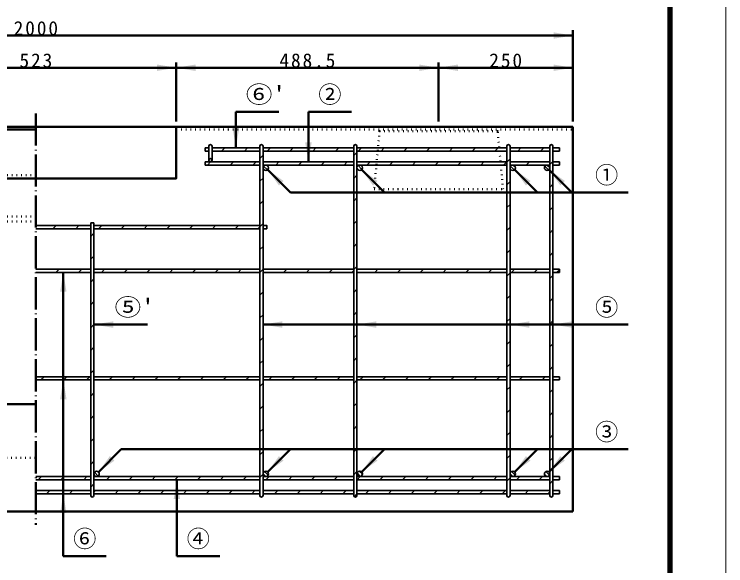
# Model space of a CAD drawing. Units: millimetres, scale not verified. Extents: x -2102 to 2102, y -1485 to 1485.
# Drawn here: x 777 to 2102, y -715 to 311 of the extents above; entities that cross this region are included whole.
import ezdxf
from ezdxf.enums import TextEntityAlignment as Align

# ---------------------------------------------------------------- set-up
doc = ezdxf.new("R2010")
doc.units = ezdxf.units.MM
doc.header["$LTSCALE"] = 5
doc.linetypes.add('DOTTED', pattern=[1.75, 0.25, -1.5])
doc.linetypes.add('LONG_DASHED_DOTTED', pattern=[15.25, 12, -1.5, 0.25, -1.5])
doc.layers.add('0-0_V-nasSTD', color=7, linetype='Continuous', lineweight=35)
doc.layers.add('0-1_0', color=7, linetype='Continuous', lineweight=50)
doc.styles.add('ＭＳ ゴシック', font='')
doc.styles.get('ＭＳ ゴシック').set_extended_font_data('MS Gothic')

msp = doc.modelspace()

# ---------------------------------------------------------------- linework, layer by layer
at = {"layer": '0-0_V-nasSTD', "linetype": 'LONG_DASHED_DOTTED', "lineweight": 50}
msp.add_line((817.672, 126.691), (817.672, -639.309), dxfattribs=at)
at = {"layer": '0-0_V-nasSTD', "lineweight": 50}
for p, q in [((1190.172, 129.691), (1190.172, 62.644)), ((1325.172, 129.691), (1325.172, 36.644)), ((1079.172, 101.691), (556.172, 101.691)), ((556.172, 96.691), (817.672, 96.691)), ((1079.172, 101.691), (1817.672, 101.691)), ((1817.672, 101.691), (1817.672, -614.309)), ((1291.634, -20.318), (1249.207, 22.108)), ((1466.634, -20.318), (1424.207, 22.108)), ((1751.634, -20.318), (1709.207, 22.108)), ((1815.634, -20.318), (1773.207, 22.108)), ((1920.672, -20.318), (1291.634, -20.318)), ((868.672, -697.356), (868.672, -169.356)), ((925.672, -266.356), (1025.672, -266.356)), ((1920.672, -266.356), (1240.672, -266.356)), ((-62.328, -414.309), (817.672, -414.309)), ((976.634, -498.394), (934.207, -540.821)), ((1920.672, -498.394), (976.634, -498.394)), ((1291.634, -498.394), (1249.207, -540.821)), ((1466.634, -498.394), (1424.207, -540.821)), ((1751.634, -498.394), (1709.207, -540.821)), ((1815.634, -498.394), (1773.207, -540.821)), ((1080.172, -697.356), (1080.172, -555.356)), ((-182.328, -614.309), (1817.672, -614.309))]:
    msp.add_line(p, q, dxfattribs=at)
at = {"layer": '0-0_V-nasSTD', "linetype": 'DOTTED', "lineweight": 50}
for p, q in [((1079.172, 96.691), (1817.672, 96.691)), ((1457.672, 93.691), (1447.672, -14.309)), ((1457.672, 93.691), (1454.672, 96.691)), ((1687.672, -14.309), (1677.672, 93.691)), ((817.672, 11.691), (562.172, 11.691)), ((1447.672, -14.309), (1687.672, -14.309)), ((817.672, -65.028), (569.359, -65.028)), ((817.672, -74.309), (-182.328, -74.309)), ((-182.328, -514.309), (817.672, -514.309))]:
    msp.add_line(p, q, dxfattribs=at)
at = {"layer": '0-0_V-nasSTD'}
for p, q in [((1132.672, 62.644), (1132.672, 56.644)), ((1139.672, 62.644), (1132.672, 62.644)), ((1132.672, 56.644), (1139.672, 56.644)), ((1139.672, 39.644), (1139.672, 65.644)), ((1145.672, 39.644), (1145.672, 65.644)), ((1145.672, 62.644), (1234.672, 62.644)), ((1145.672, 56.644), (1234.672, 56.644)), ((1163.557, 56.644), (1169.557, 62.644)), ((1205.984, 56.644), (1211.984, 62.644)), ((1234.672, 65.644), (1234.672, -584.356)), ((1240.672, 65.644), (1240.672, -584.356)), ((1240.672, 62.644), (1409.672, 62.644)), ((1240.672, 56.644), (1409.672, 56.644)), ((1248.41, 56.644), (1254.41, 62.644)), ((1290.837, 56.644), (1296.837, 62.644)), ((1333.263, 56.644), (1339.263, 62.644)), ((1375.689, 56.644), (1381.689, 62.644)), ((1409.672, 65.644), (1409.672, -584.356)), ((1415.672, 54.154), (1409.672, 48.154)), ((1415.672, 65.644), (1415.672, -584.356)), ((1415.672, 62.644), (1694.672, 62.644)), ((1415.672, 56.644), (1694.672, 56.644)), ((1424.116, 62.644), (1418.116, 56.644)), ((1466.542, 62.644), (1460.542, 56.644)), ((1508.969, 62.644), (1502.969, 56.644)), ((1551.395, 62.644), (1545.395, 56.644)), ((1587.821, 56.644), (1593.821, 62.644)), ((1630.248, 56.644), (1636.248, 62.644)), ((1672.674, 56.644), (1678.674, 62.644)), ((1694.672, 65.644), (1694.672, -584.356)), ((1700.672, 65.644), (1700.672, -584.356)), ((1700.672, 62.644), (1774.672, 62.644)), ((1700.672, 56.644), (1774.672, 56.644)), ((1715.101, 56.644), (1721.101, 62.644)), ((1757.527, 56.644), (1763.527, 62.644)), ((1774.672, 65.644), (1774.672, -584.356)), ((1780.672, 65.644), (1780.672, -584.356)), ((1780.672, 62.644), (1792.672, 62.644)), ((1780.672, 56.644), (1792.672, 56.644)), ((1792.672, 62.644), (1792.672, 56.644)), ((1240.672, 48.86), (1234.672, 42.86)), ((1700.672, 42.17), (1694.672, 36.17)), ((1234.672, 36.644), (1132.672, 36.644)), ((1132.672, 36.644), (1132.672, 30.644)), ((1132.672, 30.644), (1234.672, 30.644)), ((1143.057, 36.644), (1137.057, 30.644)), ((1145.643, 39.23), (1143.086, 36.673)), ((1179.484, 30.644), (1185.484, 36.644)), ((1221.91, 30.644), (1227.91, 36.644)), ((1240.672, 36.644), (1409.672, 36.644)), ((1240.672, 30.644), (1409.672, 30.644)), ((1241.72, 28.707), (1248.735, 21.692)), ((1247.048, 30.451), (1250.479, 27.02)), ((1264.337, 30.644), (1270.337, 36.644)), ((1306.763, 30.644), (1312.763, 36.644)), ((1349.189, 30.644), (1355.189, 36.644)), ((1391.616, 30.644), (1397.616, 36.644)), ((1415.672, 36.644), (1694.672, 36.644)), ((1415.672, 30.644), (1694.672, 30.644)), ((1417.609, 29.596), (1424.624, 22.58)), ((1434.042, 30.644), (1440.042, 36.644)), ((1482.469, 36.644), (1476.469, 30.644)), ((1524.895, 36.644), (1518.895, 30.644)), ((1561.321, 30.644), (1567.321, 36.644)), ((1603.748, 30.644), (1609.748, 36.644)), ((1646.174, 30.644), (1652.174, 36.644)), ((1688.601, 30.644), (1694.601, 36.644)), ((1700.672, 36.644), (1774.672, 36.644)), ((1700.672, 30.644), (1774.672, 30.644)), ((1701.559, 28.487), (1708.516, 21.531)), ((1706.552, 30.566), (1710.594, 26.524)), ((1731.027, 30.644), (1737.027, 36.644)), ((1765.417, 28.27), (1772.298, 21.389)), ((1770.135, 30.622), (1774.65, 26.107)), ((1773.453, 30.644), (1774.672, 31.862)), ((1780.672, 37.317), (1774.672, 31.317)), ((1780.672, 36.644), (1792.672, 36.644)), ((1780.672, 30.644), (1792.672, 30.644)), ((1792.672, 36.644), (1792.672, 30.644)), ((1415.865, 24.268), (1419.296, 20.837)), ((1240.672, 6.434), (1234.672, 0.434)), ((1415.672, 11.728), (1409.672, 5.728)), ((1700.672, -0.257), (1694.672, -6.257)), ((1780.672, -5.11), (1774.672, -11.11)), ((1240.672, -35.993), (1234.672, -41.993)), ((1415.672, -30.698), (1409.672, -36.698)), ((1700.672, -42.683), (1694.672, -48.683)), ((1780.672, -47.536), (1774.672, -53.536)), ((919.672, -76.902), (919.672, -584.404)), ((919.672, -76.902), (925.672, -76.902)), ((925.672, -76.902), (925.672, -584.404)), ((1240.672, -78.419), (1234.672, -84.419)), ((1415.672, -73.125), (1409.672, -79.125)), ((817.672, -81.902), (919.672, -81.902)), ((817.672, -87.902), (919.672, -87.902)), ((849.352, -87.902), (855.352, -81.902)), ((891.778, -87.902), (897.778, -81.902)), ((925.672, -81.902), (1234.672, -81.902)), ((925.672, -87.902), (1234.672, -87.902)), ((940.204, -81.902), (934.204, -87.902)), ((976.631, -87.902), (982.631, -81.902)), ((1019.057, -87.902), (1025.057, -81.902)), ((1061.484, -87.902), (1067.484, -81.902)), ((1103.91, -87.902), (1109.91, -81.902)), ((1146.337, -87.902), (1152.337, -81.902)), ((1188.763, -87.902), (1194.763, -81.902)), ((1231.189, -87.902), (1234.672, -84.419)), ((1240.672, -87.902), (1247.672, -87.902)), ((1700.672, -85.11), (1694.672, -91.11)), ((1780.672, -89.962), (1774.672, -95.962)), ((925.672, -96.434), (919.672, -102.434)), ((1415.672, -115.551), (1409.672, -121.551)), ((1240.672, -120.846), (1234.672, -126.846)), ((1700.672, -127.536), (1694.672, -133.536)), ((1780.672, -132.389), (1774.672, -138.389)), ((925.672, -138.861), (919.672, -144.861)), ((1415.672, -157.978), (1409.672, -163.978)), ((817.672, -163.356), (919.672, -163.356)), ((817.672, -164.036), (818.352, -163.356)), ((817.672, -169.356), (919.672, -169.356)), ((854.778, -169.356), (860.778, -163.356)), ((897.204, -169.356), (903.204, -163.356)), ((925.672, -163.356), (1234.672, -163.356)), ((925.672, -169.356), (1234.672, -169.356)), ((939.631, -169.356), (945.631, -163.356)), ((982.057, -169.356), (988.057, -163.356)), ((1024.484, -169.356), (1030.484, -163.356)), ((1066.91, -169.356), (1072.91, -163.356)), ((1109.337, -169.356), (1115.337, -163.356)), ((1151.763, -169.356), (1157.763, -163.356)), ((1194.189, -169.356), (1200.189, -163.356)), ((1240.672, -163.272), (1234.672, -169.272)), ((1240.672, -163.356), (1409.672, -163.356)), ((1242.616, -163.356), (1240.672, -165.3)), ((1240.672, -169.356), (1409.672, -169.356)), ((1279.042, -169.356), (1285.042, -163.356)), ((1321.469, -169.356), (1327.469, -163.356)), ((1363.895, -169.356), (1369.895, -163.356)), ((1406.321, -169.356), (1409.672, -166.006)), ((1415.672, -163.356), (1694.672, -163.356)), ((1415.672, -169.356), (1694.672, -169.356)), ((1454.748, -163.356), (1448.748, -169.356)), ((1491.174, -169.356), (1497.174, -163.356)), ((1533.601, -169.356), (1539.601, -163.356)), ((1576.027, -169.356), (1582.027, -163.356)), ((1618.453, -169.356), (1624.453, -163.356)), ((1660.88, -169.356), (1666.88, -163.356)), ((1700.672, -169.962), (1694.672, -175.962)), ((1700.672, -163.356), (1774.672, -163.356)), ((1700.672, -169.356), (1774.672, -169.356)), ((1703.306, -169.356), (1709.306, -163.356)), ((1745.733, -169.356), (1751.733, -163.356)), ((1780.672, -163.356), (1792.672, -163.356)), ((1780.672, -169.356), (1792.672, -169.356)), ((1788.159, -169.356), (1792.672, -164.843)), ((1792.672, -163.356), (1792.672, -169.356)), ((925.672, -181.287), (919.672, -187.287)), ((1780.672, -174.815), (1774.672, -180.815)), ((1240.672, -205.698), (1234.672, -211.698)), ((1415.672, -200.404), (1409.672, -206.404)), ((925.672, -223.714), (919.672, -229.714)), ((1700.672, -212.389), (1694.672, -218.389)), ((1780.672, -217.242), (1774.672, -223.242)), ((1240.672, -248.125), (1234.672, -254.125)), ((1415.672, -242.83), (1409.672, -248.83)), ((1700.672, -254.815), (1694.672, -260.815)), ((1780.672, -259.668), (1774.672, -265.668)), ((925.672, -266.14), (919.672, -272.14)), ((1240.672, -290.551), (1234.672, -296.551)), ((1415.672, -285.257), (1409.672, -291.257)), ((1700.672, -297.242), (1694.672, -303.242)), ((1780.672, -302.095), (1774.672, -308.095)), ((925.672, -308.566), (919.672, -314.566)), ((1415.672, -327.683), (1409.672, -333.683)), ((1240.672, -332.978), (1234.672, -338.978)), ((1700.672, -339.668), (1694.672, -345.668)), ((1780.672, -344.521), (1774.672, -350.521)), ((925.672, -350.993), (919.672, -356.993)), ((817.672, -363.356), (919.672, -363.356)), ((817.672, -369.356), (919.672, -369.356)), ((827.057, -369.356), (833.057, -363.356)), ((869.484, -369.356), (875.484, -363.356)), ((911.91, -369.356), (917.91, -363.356)), ((925.672, -363.356), (1234.672, -363.356)), ((925.672, -369.356), (1234.672, -369.356)), ((954.337, -369.356), (960.337, -363.356)), ((996.763, -369.356), (1002.763, -363.356)), ((1039.189, -369.356), (1045.189, -363.356)), ((1081.616, -369.356), (1087.616, -363.356)), ((1124.042, -369.356), (1130.042, -363.356)), ((1166.469, -369.356), (1172.469, -363.356)), ((1208.895, -369.356), (1214.895, -363.356)), ((1240.672, -363.356), (1409.672, -363.356)), ((1240.672, -369.356), (1409.672, -369.356)), ((1257.321, -363.356), (1251.321, -369.356)), ((1293.748, -369.356), (1299.748, -363.356)), ((1336.174, -369.356), (1342.174, -363.356)), ((1378.601, -369.356), (1384.601, -363.356)), ((1415.672, -370.11), (1409.672, -376.11)), ((1415.672, -363.356), (1694.672, -363.356)), ((1415.672, -369.356), (1694.672, -369.356)), ((1421.027, -369.356), (1427.027, -363.356)), ((1463.453, -369.356), (1469.453, -363.356)), ((1505.88, -369.356), (1511.88, -363.356)), ((1548.306, -369.356), (1554.306, -363.356)), ((1590.733, -369.356), (1596.733, -363.356)), ((1633.159, -369.356), (1639.159, -363.356)), ((1675.585, -369.356), (1681.585, -363.356)), ((1700.672, -363.356), (1774.672, -363.356)), ((1700.672, -369.356), (1774.672, -369.356)), ((1718.012, -369.356), (1724.012, -363.356)), ((1760.438, -369.356), (1766.438, -363.356)), ((1780.672, -363.356), (1792.672, -363.356)), ((1780.672, -369.356), (1792.672, -369.356)), ((1792.672, -363.356), (1792.672, -369.356)), ((1240.672, -375.404), (1234.672, -381.404)), ((1700.672, -382.095), (1694.672, -388.095)), ((925.672, -393.419), (919.672, -399.419)), ((1780.672, -386.947), (1774.672, -392.947)), ((1240.672, -417.83), (1234.672, -423.83)), ((1415.672, -412.536), (1409.672, -418.536)), ((925.672, -435.846), (919.672, -441.846)), ((1700.672, -424.521), (1694.672, -430.521)), ((1780.672, -429.374), (1774.672, -435.374)), ((1240.672, -460.257), (1234.672, -466.257)), ((1415.672, -454.962), (1409.672, -460.962)), ((1700.672, -466.947), (1694.672, -472.947)), ((1780.672, -471.8), (1774.672, -477.8)), ((925.672, -478.272), (919.672, -484.272)), ((1240.672, -502.683), (1234.672, -508.683)), ((1415.672, -497.389), (1409.672, -503.389)), ((1700.672, -509.374), (1694.672, -515.374)), ((1780.672, -514.227), (1774.672, -520.227)), ((925.672, -520.698), (919.672, -526.698)), ((926.769, -541.23), (933.798, -548.259)), ((932.208, -539.598), (935.43, -542.82)), ((1243.561, -539.824), (1250.204, -546.467)), ((1415.672, -539.815), (1409.672, -545.815)), ((1416.005, -542.562), (1422.466, -549.023)), ((1419.926, -539.412), (1425.616, -545.102)), ((1703.307, -539.951), (1710.077, -546.721)), ((1767.078, -540.082), (1773.946, -546.95)), ((817.672, -549.356), (919.672, -549.356)), ((817.672, -555.356), (919.672, -555.356)), ((821.769, -555.356), (827.769, -549.356)), ((864.195, -555.356), (870.195, -549.356)), ((906.622, -555.356), (912.622, -549.356)), ((925.672, -549.356), (1234.672, -549.356)), ((925.672, -555.356), (1234.672, -555.356)), ((955.048, -549.356), (949.048, -555.356)), ((997.474, -549.356), (991.474, -555.356)), ((1039.901, -549.356), (1033.901, -555.356)), ((1076.327, -555.356), (1082.327, -549.356)), ((1118.754, -555.356), (1124.754, -549.356)), ((1161.18, -555.356), (1167.18, -549.356)), ((1203.606, -555.356), (1209.606, -549.356)), ((1240.672, -545.11), (1234.672, -551.11)), ((1240.672, -549.356), (1409.672, -549.356)), ((1240.672, -555.356), (1409.672, -555.356)), ((1240.683, -544.018), (1246.01, -549.345)), ((1246.033, -555.356), (1252.033, -549.356)), ((1288.459, -555.356), (1294.459, -549.356)), ((1330.886, -555.356), (1336.886, -549.356)), ((1373.312, -555.356), (1379.312, -549.356)), ((1415.672, -549.356), (1694.672, -549.356)), ((1415.672, -555.356), (1694.672, -555.356)), ((1415.738, -555.356), (1421.738, -549.356)), ((1458.165, -555.356), (1464.165, -549.356)), ((1500.591, -555.356), (1506.591, -549.356)), ((1543.018, -555.356), (1549.018, -549.356)), ((1585.444, -555.356), (1591.444, -549.356)), ((1627.87, -555.356), (1633.87, -549.356)), ((1670.297, -555.356), (1676.297, -549.356)), ((1700.672, -551.8), (1694.672, -557.8)), ((1700.672, -551.8), (1694.672, -557.8)), ((1700.672, -544.387), (1705.641, -549.356)), ((1700.672, -549.356), (1774.672, -549.356)), ((1700.672, -555.356), (1774.672, -555.356)), ((1712.723, -555.356), (1718.723, -549.356)), ((1755.15, -555.356), (1761.15, -549.356)), ((1764.688, -544.764), (1769.264, -549.34)), ((1780.672, -549.356), (1792.672, -549.356)), ((1780.672, -555.356), (1792.672, -555.356)), ((1792.672, -549.356), (1792.672, -555.356)), ((925.672, -563.125), (919.672, -569.125)), ((1780.672, -556.653), (1774.672, -562.653)), ((817.672, -575.356), (919.672, -575.356)), ((817.672, -581.356), (919.672, -581.356)), ((837.689, -581.356), (843.689, -575.356)), ((880.116, -581.356), (886.116, -575.356)), ((925.672, -575.356), (1234.672, -575.356)), ((928.542, -575.356), (925.672, -578.226)), ((925.672, -581.356), (1234.672, -581.356)), ((970.969, -575.356), (964.969, -581.356)), ((1013.395, -575.356), (1007.395, -581.356)), ((1049.821, -581.356), (1055.821, -575.356)), ((1092.248, -581.356), (1098.248, -575.356)), ((1134.674, -581.356), (1140.674, -575.356)), ((1177.101, -581.356), (1183.101, -575.356)), ((1219.527, -581.356), (1225.527, -575.356)), ((1240.672, -575.356), (1409.672, -575.356)), ((1240.672, -581.356), (1409.672, -581.356)), ((1261.953, -581.356), (1267.953, -575.356)), ((1304.38, -581.356), (1310.38, -575.356)), ((1346.806, -581.356), (1352.806, -575.356)), ((1389.233, -581.356), (1395.233, -575.356)), ((1415.672, -582.242), (1411.04, -586.874)), ((1415.672, -575.356), (1694.672, -575.356)), ((1415.672, -581.356), (1694.672, -581.356)), ((1431.659, -581.356), (1437.659, -575.356)), ((1474.085, -581.356), (1480.085, -575.356)), ((1516.512, -581.356), (1522.512, -575.356)), ((1558.938, -581.356), (1564.938, -575.356)), ((1601.365, -581.356), (1607.365, -575.356)), ((1643.791, -581.356), (1649.791, -575.356)), ((1686.217, -581.356), (1692.217, -575.356)), ((1700.672, -575.356), (1774.672, -575.356)), ((1700.672, -581.356), (1774.672, -581.356)), ((1728.644, -581.356), (1734.644, -575.356)), ((1771.07, -581.356), (1774.672, -577.755)), ((1780.672, -575.356), (1792.672, -575.356)), ((1780.672, -581.356), (1792.672, -581.356)), ((1792.672, -575.356), (1792.672, -581.356))]:
    msp.add_line(p, q, dxfattribs=at)
at = {"layer": '0-0_V-nasSTD', "lineweight": 18}
for points in [[(-2102.5, -1485), (-2102.5, 1485), (2102.5, 1485), (2102.5, -1485)], [(-2002.5, -1385), (-2002.5, 1385), (2002.5, 1385), (2002.5, -1385)]]:
    msp.add_lwpolyline(points, close=True, dxfattribs=at)
at = {"layer": '0-0_V-nasSTD', "lineweight": 100}
msp.add_lwpolyline([(1997.5, -1380), (1997.5, 1380), (-1997.5, 1380)], dxfattribs=at)
at = {"layer": '0-0_V-nasSTD', "lineweight": 50}
msp.add_lwpolyline([(1079.172, 101.691), (1079.172, 5.691), (556.172, 5.691)], dxfattribs=at)
at = {"layer": '0-0_V-nasSTD', "linetype": 'DOTTED', "lineweight": 50}
msp.add_lwpolyline([(1457.672, 93.691), (1677.672, 93.691), (1680.672, 96.691)], dxfattribs=at)
at = {"layer": '0-0_V-nasSTD'}
msp.add_lwpolyline([(1240.672, -81.902), (1247.672, -81.902), (1247.672, -87.902)], dxfattribs=at)
for centre, radius in [((1142.672, 39.644), 3), ((1245.672, 25.644), 5), ((1420.672, 25.644), 5), ((1705.672, 25.644), 5), ((1769.672, 25.644), 5), ((930.672, -544.356), 5), ((1245.672, -544.356), 5), ((1420.672, -544.356), 5), ((1705.672, -544.356), 5), ((1769.672, -544.356), 5)]:
    msp.add_circle(centre, radius, dxfattribs=at)
for centre, radius, start, end in [((1142.672, 65.644), 3, 0, 180), ((1237.672, 65.644), 3, 0, 180), ((1412.672, 65.644), 3, 0, 180), ((1697.672, 65.644), 3, 0, 180), ((1777.672, 65.644), 3, 0, 180), ((1245.672, 25.644), 5, 90, 180), ((1245.672, 25.644), 5, 180, 90), ((1420.672, 25.644), 5, 180, 90), ((1420.672, 25.644), 5, 90, 180), ((1705.672, 25.644), 5, 90, 180), ((1705.672, 25.644), 5, 180, 90), ((1769.672, 25.644), 5, 90, 0), ((1769.672, 25.644), 5, 0, 90), ((930.672, -544.356), 5, 270, 180), ((1245.672, -544.356), 5, 270, 180), ((1420.672, -544.356), 5, 282.04146, 180), ((1705.672, -544.356), 5, 270, 180), ((1769.672, -544.356), 5, 0, 270), ((930.672, -544.356), 5, 180, 270), ((1245.672, -544.356), 5, 180, 270), ((1420.672, -544.356), 5, 180, 270), ((1420.672, -544.356), 5, 270, 282.04146), ((1705.672, -544.356), 5, 180, 270), ((1769.672, -544.356), 5, 270, 0), ((922.672, -584.356), 3, 180, 0), ((1237.672, -584.356), 3, 180, 0), ((1412.672, -584.356), 3, 180, 0), ((1697.672, -584.356), 3, 180, 0), ((1777.672, -584.356), 3, 180, 0)]:
    msp.add_arc(centre, radius, start, end, dxfattribs=at)
for points in [[(1781.672, 265.691), (1781.672, 277.691), (1817.672, 271.691)], [(1043.172, 205.691), (1043.172, 217.691), (1079.172, 211.691)], [(1079.172, 211.691), (1115.172, 205.691), (1115.172, 217.691)], [(1531.672, 205.691), (1531.672, 217.691), (1567.672, 211.691)], [(1567.672, 211.691), (1603.672, 205.691), (1603.672, 217.691)], [(1781.672, 205.691), (1781.672, 217.691), (1817.672, 211.691)], [(1184.172, 98.644), (1190.172, 62.644), (1196.172, 98.644)], [(1319.172, 72.644), (1325.172, 36.644), (1331.172, 72.644)], [(1249.207, 22.108), (1270.421, -7.59), (1278.906, 0.895)], [(1424.207, 22.108), (1445.421, -7.59), (1453.906, 0.895)], [(1709.207, 22.108), (1730.421, -7.59), (1738.906, 0.895)], [(1773.207, 22.108), (1794.421, -7.59), (1802.906, 0.895)], [(862.672, -205.356), (868.672, -169.356), (874.672, -205.356)], [(925.672, -266.356), (961.672, -272.356), (961.672, -260.356)], [(1240.672, -266.356), (1276.672, -272.356), (1276.672, -260.356)], [(1415.672, -266.356), (1451.672, -272.356), (1451.672, -260.356)], [(1700.672, -266.356), (1736.672, -272.356), (1736.672, -260.356)], [(1780.672, -266.356), (1816.672, -272.356), (1816.672, -260.356)], [(862.672, -405.356), (868.672, -369.356), (874.672, -405.356)], [(934.207, -540.821), (955.421, -511.122), (963.906, -519.607)], [(1249.207, -540.821), (1270.421, -511.122), (1278.906, -519.607)], [(1424.207, -540.821), (1445.421, -511.122), (1453.906, -519.607)], [(1709.207, -540.821), (1730.421, -511.122), (1738.906, -519.607)], [(1773.207, -540.821), (1794.421, -511.122), (1802.906, -519.607)], [(1074.172, -591.356), (1080.172, -555.356), (1086.172, -591.356)], [(862.672, -617.356), (868.672, -581.356), (874.672, -617.356)]]:
    msp.add_solid(points, dxfattribs=at)
at = {"layer": '0-1_0'}
for p, q in [((1817.672, 111.691), (1817.672, 281.691)), ((-182.328, 271.691), (1817.672, 271.691)), ((1079.172, 111.691), (1079.172, 221.691)), ((1567.672, 111.691), (1567.672, 221.691)), ((556.172, 211.691), (1079.172, 211.691)), ((1190.172, 129.691), (1270.172, 129.691)), ((1325.172, 129.691), (1405.172, 129.691)), ((868.672, -697.356), (948.672, -697.356)), ((1080.172, -697.356), (1160.172, -697.356))]:
    msp.add_line(p, q, dxfattribs=at)
msp.add_lwpolyline([(1079.172, 211.691), (1567.672, 211.691), (1817.672, 211.691)], dxfattribs=at)

# ---------------------------------------------------------------- texts
at = {"layer": '0-0_V-nasSTD', "style": 'ＭＳ ゴシック', "width": 1.15}
for s, p in [("⑥'", (1208.572, 136.691)), ("⑤'", (964.072, -259.356))]:
    msp.add_text(s, height=31.67, dxfattribs=at).set_placement(p, align=Align.BOTTOM_LEFT)
at = {"layer": '0-0_V-nasSTD', "style": 'ＭＳ ゴシック'}
for s, p in [('②', (1343.572, 136.691)), ('①', (1859.072, -13.318)), ('⑤', (1859.072, -259.356)), ('③', (1859.072, -491.394)), ('⑥', (887.072, -690.356)), ('④', (1098.572, -690.356))]:
    msp.add_text(s, height=31.67, dxfattribs=at).set_placement(p, align=Align.BOTTOM_LEFT)
at = {"layer": '0-0_V-nasSTD', "char_height": 26.39, "attachment_point": 7, "style": 'ＭＳ ゴシック'}
for s, insert in [('\\T1.2;2000', (776.272, 271.691)), ('\\T1.2;523', (787.072, 211.691)), ('\\T1.2;488.5', (1271.222, 211.691)), ('\\T1.2;250', (1662.072, 211.691))]:
    msp.add_mtext(s, dxfattribs=dict(at, insert=insert))

doc.saveas('drawing.dxf')
